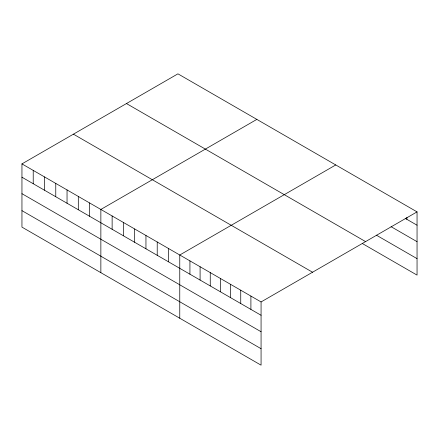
<?xml version="1.0" encoding="UTF-8"?>
<svg xmlns="http://www.w3.org/2000/svg" width="439" height="439" viewBox="0 0 439 439"><rect width="100%" height="100%" fill="white"/><g stroke="black" fill="none" stroke-linecap="round" stroke-linejoin="round"><path stroke-width="0.66" d="M21.95 163.89L261.068 301.944L261.068 365.166L21.95 227.117L21.95 163.89L177.932 73.834L417.05 211.883L417.05 275.11L362.285 243.491M256.842 119.392L100.86 209.447L100.86 272.674M335.753 164.949L179.765 255.004L179.765 318.231M261.068 301.944L417.05 211.883M405.192 218.364L417.05 225.212M391.078 226.683L417.05 241.68M376.399 235.178L417.05 258.642M126.459 103.549L365.577 241.604M73.423 134.169L312.541 272.224M21.95 177.213L261.068 315.268M21.95 193.681L261.068 331.736M21.95 210.649L261.068 348.698M406.887 217.343L406.887 219.346M250.905 296.073L250.905 309.402M240.742 290.206L240.742 303.536M230.579 284.34L230.579 297.664M220.416 278.474L220.416 291.798M210.254 272.608L210.254 285.932M200.091 266.736L200.091 280.066M189.928 260.87L189.928 274.199M168.494 248.496L168.494 261.82M157.222 241.988L157.222 255.311M145.951 235.48L145.951 248.803M134.674 228.971L134.674 242.295M123.403 222.463L123.403 235.787M112.132 215.955L112.132 229.279M89.583 202.939L89.583 216.262M78.312 196.431L78.312 209.754M67.041 189.922L67.041 203.246M55.769 183.414L55.769 196.738M44.493 176.906L44.493 190.23M33.221 170.398L33.221 183.721"/></g></svg>
